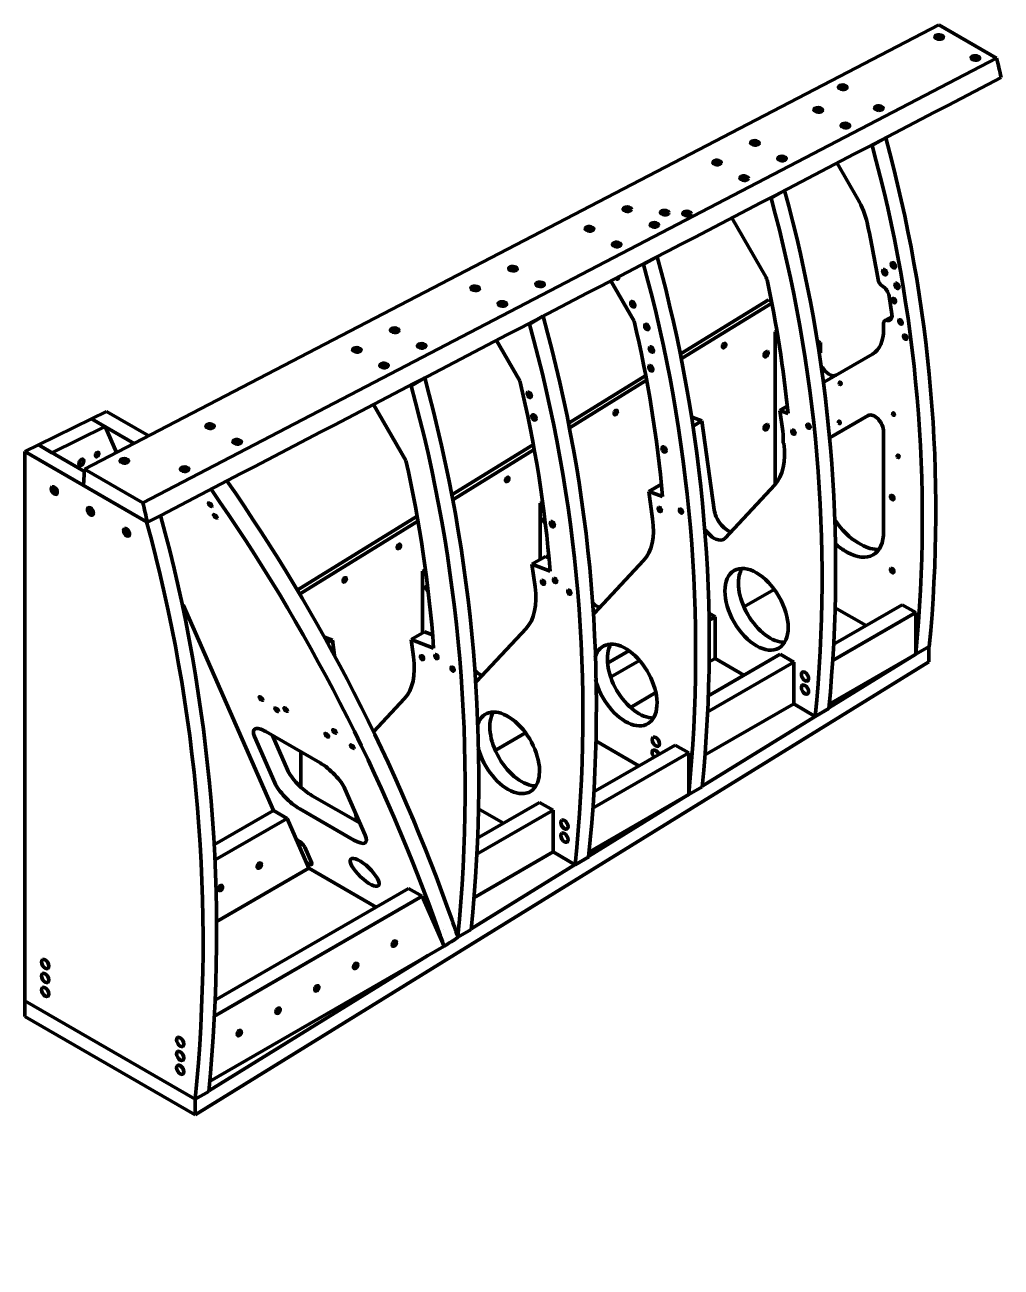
# Model space of a CAD drawing. Header units: inches. Extents: x 315 to 1225, y 14 to 674.
# Drawn here: x 800.7 to 847.4, y 124.9 to 184.5 of the extents above; entities that cross this region are included whole.
import ezdxf

# ---------------------------------------------------------------- set-up
doc = ezdxf.new("R2010")
doc.units = ezdxf.units.IN
doc.header["$LTSCALE"] = 0.03937
doc.header["$MEASUREMENT"] = 0
doc.layers.add('Visible', color=7, linetype='Continuous', lineweight=50)

msp = doc.modelspace()

# ---------------------------------------------------------------- linework, layer by layer
at = {"layer": 'Visible', "extrusion": (0.707107, 0.408248, -0.57735)}
for p, q in [((844.44161, 184.47605), (803.50756, 163.17826)), ((847.20779, 182.879), (844.44161, 184.47605)), ((806.30575, 161.56273), (847.20779, 182.879)), ((841.21262, 178.71133), (841.24589, 178.69213)), ((841.24589, 178.69213), (841.89555, 179.06721)), ((841.89549, 179.06723), (841.89555, 179.06721)), ((839.56178, 177.85093), (840.56384, 176.11529)), ((836.40339, 176.16831), (837.05305, 176.5434)), ((837.05301, 176.54342), (837.05305, 176.5434)), ((836.37013, 176.18752), (836.40339, 176.16831)), ((834.52671, 175.22675), (836.15714, 172.39514)), ((830.29764, 172.98612), (830.94728, 173.3612)), ((830.94726, 173.3612), (830.94728, 173.3612)), ((830.2644, 173.0053), (830.29764, 172.98612)), ((829.83765, 170.27583), (828.72729, 172.20419)), ((832.09784, 168.72121), (836.28271, 171.30206)), ((832.14529, 168.49191), (836.43961, 171.14025)), ((836.28271, 171.30206), (836.42399, 171.22049)), ((842.05684, 171.47153), (842.19588, 170.61173)), ((824.8235, 170.13312), (825.47314, 170.50819)), ((841.85803, 170.30209), (842.20133, 170.50031)), ((824.79027, 170.15229), (824.8235, 170.13312)), ((836.59845, 169.755), (836.6825, 169.80351)), ((836.70061, 169.696), (836.59845, 169.755)), ((836.59845, 169.755), (836.59845, 167.17838)), ((841.79569, 170.04666), (841.79569, 169.87487)), ((824.36803, 167.40986), (823.25089, 169.35)), ((838.76396, 169.25488), (838.67783, 169.30461)), ((838.69248, 169.21361), (838.76396, 169.25488)), ((838.76396, 168.7554), (838.76396, 169.25488)), ((841.2629, 168.69722), (838.95849, 167.36678)), ((819.15819, 167.18046), (819.80786, 167.55554)), ((819.80786, 167.55554), (819.80786, 167.55554)), ((826.72319, 165.40662), (830.39558, 167.67142)), ((826.76938, 165.17653), (830.43931, 167.43981)), ((819.12497, 167.19965), (819.15819, 167.18046)), ((836.59845, 167.17838), (836.59845, 162.44635)), ((818.90383, 163.60154), (817.36131, 166.28045)), ((836.82326, 165.98925), (837.17791, 166.19401)), ((803.84513, 165.59078), (801.30056, 164.34216)), ((804.56772, 165.94536), (803.84513, 165.59078)), ((804.49479, 165.2157), (803.84513, 165.59078)), ((803.84513, 165.59078), (805.88304, 164.41421)), ((804.56772, 165.94536), (806.58613, 164.78003)), ((832.65842, 165.65005), (833.08292, 165.49145)), ((837.21389, 165.84331), (836.82326, 165.98925)), ((836.96282, 164.99535), (836.82326, 165.98925)), ((839.24098, 164.70086), (841.05633, 165.74895)), ((804.49479, 165.2157), (801.95022, 163.96708)), ((805.03883, 163.97498), (804.49479, 165.2157)), ((833.08292, 165.49145), (832.71518, 165.27912)), ((833.08292, 165.49145), (833.68129, 161.22994)), ((841.79569, 164.96846), (841.79569, 160.19188)), ((821.15886, 161.97507), (825.01503, 164.35318)), ((837.00837, 164.4178), (836.97963, 164.42852)), ((801.30056, 164.34216), (800.65091, 164.02337)), ((800.65091, 164.02337), (806.48513, 160.65497)), ((800.65091, 137.6872), (800.65091, 164.02337)), ((801.30056, 164.34216), (801.95022, 163.96708)), ((803.50089, 163.07179), (801.30056, 164.34216)), ((821.20379, 161.7442), (825.05748, 164.1208)), ((803.45895, 162.40213), (803.50756, 163.17826)), ((803.50756, 163.17826), (806.30575, 161.56273)), ((803.45895, 162.40213), (806.52425, 160.63239)), ((830.54327, 162.11027), (831.15075, 162.46099)), ((831.20773, 161.86202), (830.54327, 162.11027)), ((830.72837, 160.79203), (830.54327, 162.11027)), ((834.20361, 159.87834), (836.57809, 162.42403)), ((825.33776, 161.54207), (825.45607, 161.61037)), ((825.33776, 161.54207), (825.47218, 161.49185)), ((825.33776, 161.54207), (825.33776, 158.84718)), ((813.69873, 157.37434), (819.44498, 160.9181)), ((813.81153, 157.18532), (819.48612, 160.6849)), ((840.58299, 159.64177), (840.71292, 159.56674)), ((824.94517, 158.62051), (825.59482, 158.9956)), ((825.59482, 158.9956), (825.76267, 158.93288)), ((840.06326, 159.19167), (839.93333, 159.26668)), ((825.09684, 157.53971), (824.94517, 158.62051)), ((824.94517, 158.62051), (825.81841, 158.29425)), ((830.29809, 158.79826), (827.92361, 156.2526)), ((819.70743, 158.29139), (819.84408, 158.37028)), ((819.70743, 155.32846), (819.70743, 158.29139)), ((819.70743, 158.29139), (819.86238, 158.23351)), ((835.10105, 156.57678), (836.55702, 157.41738)), ((812.56299, 146.8151), (808.23768, 156.67954)), ((842.68315, 156.67888), (839.37487, 154.76884)), ((843.33282, 156.30379), (842.68315, 156.67888)), ((833.71792, 156.10375), (833.41747, 156.27721)), ((833.42086, 155.93223), (833.71792, 156.10375)), ((833.71792, 156.10375), (833.71792, 154.10334)), ((839.33353, 153.99481), (843.33282, 156.30379)), ((839.44386, 156.54865), (840.95075, 155.67867)), ((843.33282, 156.30379), (843.33282, 154.30338)), ((824.66652, 155.54627), (822.29327, 153.00192)), ((814.99953, 155.12689), (815.38316, 154.98355)), ((815.15323, 154.85082), (815.38316, 154.98355)), ((815.48717, 154.24265), (815.38316, 154.98355)), ((819.153, 155.00835), (819.80266, 155.38343)), ((820.23665, 154.60347), (819.153, 155.00835)), ((819.26988, 154.17551), (819.153, 155.00835)), ((819.80266, 155.38343), (820.1862, 155.24012)), ((829.59394, 154.47292), (828.56772, 153.88043)), ((836.83626, 154.30338), (833.36745, 152.30065)), ((837.48592, 153.92829), (836.83626, 154.30338)), ((843.33521, 154.30481), (839.17362, 151.73382)), ((839.18826, 151.91051), (843.33282, 154.30338)), ((843.33282, 154.30341), (843.98244, 154.67848)), ((843.96052, 153.94097), (843.96052, 154.66584)), ((843.96052, 153.94097), (808.81092, 132.22586)), ((828.71517, 153.21542), (830.09615, 154.01271)), ((833.33642, 151.53258), (837.48592, 153.92829)), ((833.41084, 153.92604), (833.71792, 154.10334)), ((833.71792, 154.10334), (835.10385, 153.30317)), ((837.48592, 153.92829), (837.48592, 151.92788)), ((829.66085, 151.76098), (830.88288, 152.46652)), ((817.35813, 150.59384), (818.83956, 152.18207)), ((833.22008, 149.465), (837.48592, 151.92788)), ((837.48592, 151.92788), (838.52154, 151.32996)), ((838.5207, 151.33045), (833.10738, 147.98614)), ((838.52154, 151.32996), (839.17121, 151.70504)), ((811.65704, 150.3566), (812.63051, 148.13651)), ((814.79739, 149.09622), (812.19876, 150.59655)), ((812.50825, 150.41787), (813.23286, 148.76528)), ((823.18854, 149.6991), (824.644, 150.53939)), ((827.97141, 150.16958), (830.07312, 148.95614)), ((813.88046, 149.6256), (813.88046, 147.9343)), ((827.83462, 146.91359), (832.45519, 149.58128)), ((831.80555, 149.95635), (827.8778, 147.68867)), ((832.45519, 149.58128), (831.80555, 149.95635)), ((832.45519, 149.58128), (832.45519, 147.58087)), ((816.96154, 145.63598), (815.98807, 147.85609)), ((832.45519, 147.58091), (833.10481, 147.95595)), ((814.42354, 147.52515), (816.71268, 146.2035)), ((825.30901, 147.20578), (822.30991, 145.47426)), ((825.95865, 146.8307), (825.30901, 147.20578)), ((832.39672, 147.5471), (827.66871, 144.62617)), ((827.68563, 144.82715), (832.45519, 147.58087)), ((812.56299, 146.8151), (809.73598, 145.18293)), ((813.21263, 146.44003), (812.56299, 146.8151)), ((813.82119, 146.89636), (816.41982, 145.39606)), ((822.27671, 144.70492), (825.95865, 146.8307)), ((823.57658, 146.20558), (822.35454, 146.91112)), ((825.95865, 146.8307), (825.95865, 144.83028)), ((809.76605, 144.45014), (813.21263, 146.44003)), ((813.21263, 146.44003), (814.26255, 144.04556)), ((819.2382, 146.41816), (819.24438, 146.42173)), ((814.06035, 145.05996), (814.38485, 144.31994)), ((822.1556, 142.63459), (825.95865, 144.83028)), ((827.01636, 144.21963), (825.95865, 144.83028)), ((827.0134, 144.22133), (822.03998, 141.1488)), ((827.01636, 144.21963), (827.66603, 144.59469)), ((809.81834, 141.4797), (814.26255, 144.04556)), ((817.48447, 142.18538), (814.26255, 144.04556)), ((819.03319, 143.07953), (809.73867, 137.71335)), ((819.68283, 142.70447), (819.03319, 143.07953)), ((809.70386, 136.94309), (819.68283, 142.70447)), ((819.68283, 142.70447), (820.73274, 140.30999)), ((820.71283, 141.13057), (820.71287, 141.13055)), ((821.40026, 140.74839), (822.03716, 141.11612)), ((809.50041, 133.82502), (820.73274, 140.30999)), ((819.96127, 139.86458), (809.46298, 133.37885)), ((808.81092, 132.97601), (800.65091, 137.6872)), ((800.65091, 137.6872), (800.65091, 136.93703)), ((808.81092, 132.97601), (800.65091, 137.6872)), ((808.81092, 132.22586), (800.65091, 136.93703)), ((808.81092, 132.97601), (809.46059, 133.35107)), ((808.81092, 132.97601), (808.81092, 132.22586))]:
    msp.add_line(p, q, dxfattribs=at)
at = {"layer": 'Visible', "extrusion": (2e-16, -4e-16, -1)}
for centre, radius, start, end in [((-775.82673, 160.81073), 67.81895, 164.71243, 185.505755), ((-776.47618, 161.18578), 67.81917, 164.712451, 185.506038), ((-763.18691, 154.81245), 70.2533, 164.690875, 185.600791), ((-762.5375, 154.4374), 70.25305, 164.690851, 185.600462), ((-757.60416, 151.41641), 69.7792, 164.440552, 185.919386), ((-737.54891, 112.04466), 88.62807, 145.207097, 160.550525), ((-733.03791, 140.54617), 76.15022, 164.68845, 185.705261)]:
    msp.add_arc(centre, radius, start, end, dxfattribs=at)
at = {"layer": 'Visible', "extrusion": (2e-16, -3e-16, -1)}
for centre, radius, start, end in [((-770.59812, 158.36679), 68.89591, 164.702735, 185.548762), ((-769.94846, 157.9917), 68.89591, 164.702735, 185.548762), ((-779.61819, 160.12828), 57.87855, 167.905885, 174.333298), ((-758.25382, 151.7915), 69.7792, 164.440552, 185.919386), ((-772.27254, 156.58362), 59.17108, 166.620477, 174.882095), ((-765.72126, 153.40648), 60.29545, 166.570647, 175.3503), ((-731.91495, 143.60015), 76.52872, 166.425067, 167.140554)]:
    msp.add_arc(centre, radius, start, end, dxfattribs=at)
at = {"layer": 'Visible', "extrusion": (2e-16, -2e-16, -1)}
for centre, radius, start, end in [((-749.66567, 148.32761), 72.72991, 164.670212, 185.690483), ((-758.94856, 150.12309), 61.45163, 167.330064, 175.818908), ((-733.66797, 140.92191), 76.16978, 164.746922, 185.704283)]:
    msp.add_arc(centre, radius, start, end, dxfattribs=at)
at = {"layer": 'Visible', "extrusion": (3e-16, -4e-16, -1)}
msp.add_arc((-749.03529, 147.95545), 72.71054, 164.668411, 185.666044, dxfattribs=at)
at = {"layer": 'Visible', "extrusion": (3e-16, -3e-16, -1)}
msp.add_arc((-736.78606, 111.34096), 88.80467, 145.045043, 160.539427, dxfattribs=at)
at = {"layer": 'Visible', "extrusion": (0, -5e-16, -1)}
for centre, start_param, end_param in [((844.45787, 183.89007), 4.71238898, 10.99557429), ((846.19091, 182.88949), 4.71238898, 10.99557429), ((839.83518, 181.48489), -1.57079633, 4.71238898), ((838.66172, 180.39878), -1.57079633, 4.71238898), ((841.56823, 180.48433), 4.71238898, 10.99557429), ((839.9615, 179.64835), -1.57079633, 4.71238898), ((835.62415, 178.81835), 4.71238898, 10.99557429), ((836.92393, 178.06792), 4.71238898, 10.99557429), ((827.70464, 174.69786), -1.57079633, 4.71238898), ((829.00441, 173.94744), 4.71238898, 10.99557429), ((824.03493, 172.78853), -1.57079633, 4.71238898), ((825.3347, 172.0381), -1.57079633, 4.71238898), ((822.2261, 171.84741), 4.71238898, 10.99557429), ((823.52588, 171.09697), -1.57079633, 4.71238898), ((818.36506, 169.83851), 4.71238898, 10.99557429), ((819.66484, 169.08809), 4.71238898, 10.99557429), ((816.55624, 168.8974), -1.57079633, 4.71238898), ((817.85601, 168.14697), 4.71238898, 10.99557429), ((809.52534, 165.23925), -1.57079633, 4.71238898), ((810.82512, 164.48883), 4.71238898, 10.99557429), ((805.41493, 163.57619), 4.71238898, 10.99557429), ((808.30364, 163.17692), 4.71238898, 10.99557429)]:
    msp.add_ellipse(centre, major_axis=(-0.20295, 0.01271), ratio=0.53252911, start_param=start_param, end_param=end_param, dxfattribs=at)
at = {"layer": 'Visible', "extrusion": (0, -3e-16, -1)}
for centre in [(844.45411, 183.82993), (846.18714, 182.82935), (839.83141, 181.42476), (841.56446, 180.4242), (838.65796, 180.33864), (839.95773, 179.58822), (835.62037, 178.75822), (836.92017, 178.00779), (827.70087, 174.63773), (829.00065, 173.8873), (824.03115, 172.72839), (822.22234, 171.78728), (825.33094, 171.97797), (823.52212, 171.03684), (818.36128, 169.7784), (816.55245, 168.83727), (819.66107, 169.02795), (817.85225, 168.08684), (809.52156, 165.17912), (810.82135, 164.4287), (805.41117, 163.51606), (808.29987, 163.11679)]:
    msp.add_ellipse(centre, major_axis=(-0.11829, 0.00741), ratio=0.53252911, start_param=-0.57144325, end_param=3.71303591, dxfattribs=at)
at = {"layer": 'Visible'}
for centre, major_axis, ratio, start_param, end_param in [((833.81533, 177.87722), (-0.20295, 0.01271), 0.53252911, 3.14159265, 9.42477796), ((833.81155, 177.81708), (-0.11829, 0.00741), 0.53252911, 2.5701494, 6.85462856), ((835.1151, 177.12679), (-0.20295, 0.01271), 0.53252911, 3.14159265, 9.42477796), ((835.11134, 177.06666), (-0.11829, 0.00741), 0.53252911, 2.5701494, 6.85462856), ((829.51346, 175.63899), (-0.20295, 0.01271), 0.53252911, 3.14159265, 9.42477796), ((829.5097, 175.57886), (-0.11829, 0.00741), 0.53252911, 2.5701494, 6.85462856), ((831.30239, 175.47682), (-0.20295, 0.01271), 0.53252911, 3.14159265, 9.42477796), ((831.29863, 175.41669), (-0.11829, 0.00741), 0.53252911, 2.5701494, 6.85462856), ((832.37277, 175.42965), (-0.20295, 0.01271), 0.53252911, 3.14159265, 9.42477796), ((832.36901, 175.36953), (-0.11829, 0.00741), 0.53252911, 2.5701494, 6.85462856), ((830.81324, 174.88855), (-0.20295, 0.01271), 0.53252911, 3.14159265, 9.42477796), ((830.80947, 174.82844), (-0.11829, 0.00741), 0.53252911, 2.5701494, 6.85462856), ((828.99749, 172.41107), (-0.07178, 0.12432), 0.57735027, 1.96645958, 4.26688071), ((841.73765, 172.20527), (-0.15313, 0.26522), 0.57735027, 0.99485043, 2.35811361), ((841.73869, 171.57954), (-0.22969, 0.39783), 0.57735027, 4.13011412, 5.49970626), ((829.77708, 171.08343), (-0.07178, 0.12432), 0.57735027, 1.57079633, 7.85398163), ((842.01115, 170.03688), (-0.15313, 0.26522), 0.57735027, -0.5364058, 0.8072257), ((841.87773, 170.71975), (-0.22969, 0.39783), 0.57735027, 2.60518686, 4.13011412), ((834.15106, 169.1011), (0.05926, 0.10264), 0.57735027, 1.57079633, 7.85398163), ((839.71679, 167.29335), (-0.03262, 0.05649), 0.57735027, 1.57079633, 7.85398163), ((828.957, 165.89286), (0.05926, 0.10264), 0.57735027, 1.57079633, 7.85398163), ((842.2721, 165.81804), (-0.03262, 0.05649), 0.57735027, 1.57079633, 7.85398163), ((839.67348, 165.41797), (-0.03262, 0.05649), 0.57735027, 1.57079633, 7.85398163), ((834.44927, 165.37393), (-1.8375, 3.18264), 0.57735027, 3.31622981, 4.10162798), ((804.11361, 163.87594), (0.05926, 0.10264), 0.57735027, 1.57079633, 7.85398163), ((831.27029, 164.12492), (-0.07044, 0.122), 0.57735027, 1.57079633, 7.85398163), ((842.48864, 163.79264), (-0.03262, 0.05649), 0.57735027, 1.57079633, 7.85398163), ((803.35779, 163.50507), (0.08422, 0.14587), 0.57735027, 1.57079633, 7.85398163), ((823.76292, 162.68463), (0.05926, 0.10264), 0.57735027, 1.57079633, 7.85398163), ((834.32105, 160.9909), (-0.45938, 0.79566), 0.57735027, 0.96003532, 2.59998909), ((833.67141, 160.61583), (-0.45938, 0.79566), 0.57735027, 1.66744212, 3.31622981), ((818.56886, 159.47638), (0.05926, 0.10264), 0.57735027, 1.57079633, 7.85398163), ((835.70546, 156.46098), (-1.07188, 1.85654), 0.57735027, 1.57079633, 7.85398163), ((836.3551, 156.83607), (-1.07188, 1.85654), 0.57735027, 0.30788709, 2.83370556), ((815.97182, 157.87226), (0.05926, 0.10264), 0.57735027, 1.57079633, 7.85398163), ((828.04107, 157.36515), (-0.45938, 0.79566), 0.57735027, 2.06754674, 2.59998909), ((830.07406, 153.2065), (-1.07188, 1.85654), 0.57735027, 0.30788709, 2.83370556), ((811.8813, 144.17108), (0.07178, 0.12432), 0.57735027, 1.57079633, 7.85398163), ((816.93336, 143.85601), (-0.66345, 0.63556), 0.31903063, -1.57079633, 4.71238898), ((810.02503, 143.09935), (0.07178, 0.12432), 0.57735027, 1.57079633, 7.85398163), ((818.3515, 140.43549), (0.07178, 0.12432), 0.57735027, 1.57079633, 7.85398163), ((816.49522, 139.36377), (0.07178, 0.12432), 0.57735027, 1.57079633, 7.85398163), ((814.63892, 138.29204), (0.07178, 0.12432), 0.57735027, 1.57079633, 7.85398163), ((812.78263, 137.22031), (0.07178, 0.12432), 0.57735027, 1.57079633, 7.85398163), ((810.92635, 136.14858), (0.07178, 0.12432), 0.57735027, 1.57079633, 7.85398163)]:
    msp.add_ellipse(centre, major_axis=major_axis, ratio=ratio, start_param=start_param, end_param=end_param, dxfattribs=at)
at = {"layer": 'Visible', "extrusion": (1e-16, 1e-16, -1)}
for centre, major_axis, ratio, start_param, end_param in [((839.33884, 175.40805), (-1.225, 2.12176), 0.57735027, 1.57079633, 2.0773806), ((841.36258, 165.21852), (-0.30625, 0.53044), 0.57735027, 0, 2.35619449), ((811.97029, 152.18407), (-0.08558, 0.08199), 0.31903063, 3.14159265, 9.42477796), ((812.71838, 151.64775), (-0.08558, 0.08199), 0.31903063, 3.14159265, 9.42477796), ((813.14872, 151.65545), (-0.08558, 0.08199), 0.31903063, 3.14159265, 9.42477796), ((815.48978, 150.60401), (-0.08558, 0.08199), 0.31903063, 3.14159265, 9.42477796), ((815.11973, 150.42338), (-0.08558, 0.08199), 0.31903063, 3.14159265, 9.42477796), ((816.33938, 149.87626), (-0.08558, 0.08199), 0.31903063, 3.14159265, 9.42477796)]:
    msp.add_ellipse(centre, major_axis=major_axis, ratio=ratio, start_param=start_param, end_param=end_param, dxfattribs=at)
at = {"layer": 'Visible', "extrusion": (-1e-16, 0, -1)}
for centre, major_axis in [((841.84329, 172.62054), (-0.07178, 0.12432)), ((842.2656, 172.94882), (-0.07178, 0.12432)), ((842.43459, 171.96462), (-0.07178, 0.12432)), ((830.44828, 169.99137), (-0.07178, 0.12432)), ((830.66888, 168.91335), (-0.07178, 0.12432)), ((831.06888, 161.24517), (-0.05513, 0.09548)), ((832.08381, 161.17129), (-0.05513, 0.09548))]:
    msp.add_ellipse(centre, major_axis=major_axis, ratio=0.57735027, dxfattribs=at)
at = {"layer": 'Visible', "extrusion": (-1e-16, -1e-16, -1)}
for centre, major_axis, ratio, start_param, end_param in [((836.00371, 172.30727), (-0.15313, 0.26522), 0.57735027, 1.57280808, 2.08100111), ((839.97665, 170.92508), (-1.28625, 2.22785), 0.57735027, 2.35619449, 3.14159265), ((809.53124, 161.47523), (-0.08404, 0.0805), 0.31903063, 3.14159265, 9.42477796), ((809.7746, 160.9202), (-0.08404, 0.0805), 0.31903063, 3.14159265, 9.42477796), ((840.58299, 161.7422), (-1.28625, 2.22785), 0.57735027, 3.92699082, 4.59634577), ((839.93333, 161.36712), (-1.28625, 2.22785), 0.57735027, 3.92699082, 4.18225149), ((812.52326, 149.85651), (-0.8846, 0.84741), 0.31903063, -0.65503061, 0.91576572), ((814.16829, 144.44495), (-0.22115, 0.21185), 0.31903063, 2.48656205, 4.58095715)]:
    msp.add_ellipse(centre, major_axis=major_axis, ratio=ratio, start_param=start_param, end_param=end_param, dxfattribs=at)
at = {"layer": 'Visible', "extrusion": (1e-16, 1e-16, -1)}
for centre, major_axis in [((842.2812, 171.25979), (-0.05926, 0.10264)), ((842.59974, 170.23657), (-0.05926, 0.10264)), ((842.82763, 169.50453), (-0.05926, 0.10264)), ((830.88109, 150.11501), (-0.1225, 0.21218))]:
    msp.add_ellipse(centre, major_axis=major_axis, ratio=0.57735027, dxfattribs=at)
at = {"layer": 'Visible', "extrusion": (0, -4e-16, -1)}
msp.add_ellipse((837.46465, 172.54719), major_axis=(-3.0625, 5.30441), ratio=0.57735027, start_param=2.33436695, end_param=2.35619449, dxfattribs=at)
at = {"layer": 'Visible', "extrusion": (2e-16, -1e-16, -1)}
for centre in [(836.16535, 168.68917), (836.16535, 165.18843)]:
    msp.add_ellipse(centre, major_axis=(0.07178, 0.12432), ratio=0.57735027, dxfattribs=at)
at = {"layer": 'Visible', "extrusion": (-2e-16, -1e-16, -1)}
msp.add_ellipse((830.64174, 168.01569), major_axis=(-0.07178, 0.12432), ratio=0.57735027, dxfattribs=at)
at = {"layer": 'Visible', "extrusion": (0, 0, -1)}
for centre, major_axis, ratio, start_param, end_param in [((839.19706, 168.21177), (-0.30625, 0.53044), 0.57735027, 3.14159265, 4.8139026), ((835.25675, 165.63278), (-1.225, 2.12176), 0.57735027, 2.18155733, 2.46113669), ((840.58299, 162.50521), (-1.28625, 2.22785), 0.57735027, -0.04416293, 0), ((819.92399, 157.46346), (-0.05513, 0.09548), 0.57735027, 3.27259116, 7.42821168), ((827.39141, 156.99007), (-0.45938, 0.79566), 0.57735027, 2.96695549, 3.05853206), ((817.9671, 146.21653), (-1.07187, 1.85654), 0.57735027, -1.22017631, -0.98182712), ((817.9671, 146.21653), (-1.07187, 1.85654), 0.57735027, 1.67899094, 1.89545755), ((813.84381, 145.18499), (-0.22115, 0.21185), 0.31903063, 0.39216694, 2.48656205), ((816.09532, 146.13609), (-0.8846, 0.84741), 0.31903063, 2.48656205, 4.05735837)]:
    msp.add_ellipse(centre, major_axis=major_axis, ratio=ratio, start_param=start_param, end_param=end_param, dxfattribs=at)
at = {"layer": 'Visible', "extrusion": (1e-16, 0, -1)}
for centre, major_axis in [((824.81793, 166.74069), (-0.07178, 0.12432)), ((825.03853, 165.66269), (-0.07178, 0.12432)), ((825.92153, 160.542), (-0.07178, 0.12432)), ((826.50004, 146.14307), (-0.1225, 0.21218)), ((826.50004, 145.51793), (-0.1225, 0.21218)), ((801.62539, 139.45839), (-0.1225, 0.21218)), ((801.62539, 138.79158), (-0.1225, 0.21218)), ((801.62539, 138.12479), (-0.1225, 0.21218)), ((808.09558, 135.72283), (-0.1225, 0.21218)), ((808.09558, 135.05602), (-0.1225, 0.21218)), ((808.09558, 134.38921), (-0.1225, 0.21218))]:
    msp.add_ellipse(centre, major_axis=major_axis, ratio=0.57735027, dxfattribs=at)
at = {"layer": 'Visible', "extrusion": (0, 0, -1)}
for centre, major_axis in [((837.47524, 164.95215), (-0.05513, 0.09548)), ((838.19542, 165.23876), (-0.05513, 0.09548)), ((802.05849, 162.15419), (-0.10167, 0.17611)), ((842.20713, 161.81756), (-0.05926, 0.10264)), ((803.79089, 161.15399), (-0.10167, 0.17611)), ((805.52332, 160.15378), (-0.10167, 0.17611)), ((842.20713, 158.31683), (-0.05926, 0.10264)), ((825.47073, 157.75545), (-0.05513, 0.09548)), ((826.05606, 157.84208), (-0.05513, 0.09548)), ((826.73189, 157.28424), (-0.05512, 0.09548)), ((819.67856, 154.14328), (-0.05513, 0.09548)), ((820.3654, 154.19199), (-0.05512, 0.09548)), ((821.14271, 153.59623), (-0.05513, 0.09548)), ((838.02729, 153.24066), (-0.1225, 0.21218)), ((838.02729, 152.61552), (-0.1225, 0.21218))]:
    msp.add_ellipse(centre, major_axis=major_axis, ratio=0.57735027, dxfattribs=at)
at = {"layer": 'Visible', "extrusion": (1e-16, 0, -1)}
for centre, major_axis, start_param, end_param in [((802.10882, 162.18326), (-0.05926, 0.10264), 2.33837085, 7.08640711), ((803.84123, 161.18305), (-0.05926, 0.10264), 2.33837085, 7.08640711), ((825.55432, 160.71414), (-0.05513, 0.09548), 3.53357598, 7.16193884), ((828.16928, 161.74818), (-1.8375, 3.18264), 2.18155733, 2.96695549), ((805.57365, 160.18285), (-0.05926, 0.10264), 2.33837085, 7.08640711), ((840.06326, 161.19209), (-1.225, 2.12176), 2.35619449, 3.92699082), ((840.71292, 161.56717), (-1.225, 2.12176), 3.40996774, 3.92699082), ((823.79408, 149.58074), (-1.07188, 1.85654), -0.47480191, 5.14338007), ((824.44373, 149.95582), (-1.07188, 1.85654), 3.44947974, 5.97529822)]:
    msp.add_ellipse(centre, major_axis=major_axis, ratio=0.57735027, start_param=start_param, end_param=end_param, dxfattribs=at)
at = {"layer": 'Visible', "extrusion": (3e-16, -5e-16, -1)}
for centre in [(822.53771, 158.49617), (816.71074, 155.13197)]:
    msp.add_ellipse(centre, major_axis=(-1.8375, 3.18264), ratio=0.57735027, start_param=2.18166156, end_param=2.96695549, dxfattribs=at)
at = {"layer": 'Visible', "extrusion": (-1e-16, 0, -1)}
msp.add_ellipse((829.42442, 152.83142), major_axis=(-1.07188, 1.85654), ratio=0.57735027, start_param=-0.50059639, end_param=5.16905034, dxfattribs=at)
at = {"layer": 'Visible', "extrusion": (4e-16, 2e-16, -1)}
for centre, start_param, end_param in [((822.41072, 154.11447), 3.68319621, 4.193134), ((821.76107, 153.73939), 2.96695549, 3.02842064)]:
    msp.add_ellipse(centre, major_axis=(-0.45937, 0.79566), ratio=0.57735027, start_param=start_param, end_param=end_param, dxfattribs=at)
at = {"layer": 'Visible', "extrusion": (-3e-16, -2e-16, -1)}
msp.add_ellipse((830.88109, 149.48987), major_axis=(-0.1225, 0.21218), ratio=0.57735027, start_param=4.47238131, end_param=8.0939893, dxfattribs=at)
at = {"layer": 'Visible', "extrusion": (-2e-16, -2e-16, -1)}
for centre, start_param, end_param in [((815.12187, 148.35619), 0.91576572, 2.48656205), ((814.09906, 148.26518), 4.05735837, 5.6281547), ((813.49672, 147.6364), 4.05735837, 5.6281547)]:
    msp.add_ellipse(centre, major_axis=(-0.8846, 0.84741), ratio=0.31903063, start_param=start_param, end_param=end_param, dxfattribs=at)
at = {"layer": 'Visible', "extrusion": (-2e-16, -6e-16, -1)}
msp.add_ellipse((819.04042, 143.44419), major_axis=(-3.97532, 10.38201), ratio=0.11700103, start_param=1.79827797, end_param=1.8797942, dxfattribs=at)
at = {"layer": 'Visible', "extrusion": (0, -7e-16, -1)}
msp.add_ellipse((818.44454, 142.8089), major_axis=(-3.96816, 10.36601), ratio=0.11685066, start_param=1.79785645, end_param=1.8587147, dxfattribs=at)
at = {"layer": 'Visible'}
for points in [[(847.42524, 181.94926), (847.35547, 182.25749), (847.28299, 182.5674), (847.2078, 182.87899)], [(841.00436, 174.99701), (841.19971, 174.09623), (841.37348, 173.19116), (841.52584, 172.27558)]]:
    msp.add_open_spline(points, degree=3, dxfattribs=at)
at = {"layer": 'Visible', "extrusion": (1.9842e-08, -3.80712e-08, -1)}
msp.add_open_spline([(806.52425, 160.63239), (813.3411, 164.18519), (820.15794, 167.738), (833.79161, 174.84362), (840.60843, 178.39644), (847.42524, 181.94926)], degree=3, knots=[-123.75200156, -123.75200156, -123.75200156, -123.75200156, -61.87600078, -61.87600078, 0, 0, 0, 0], dxfattribs=at)
at = {"layer": 'Visible', "extrusion": (-6.29183e-09, 1.00939e-08, -1)}
msp.add_open_spline([(821.4065, 140.73007), (821.18205, 140.58998), (820.95746, 140.44995), (820.73274, 140.31)], degree=3, dxfattribs=at)

doc.saveas('drawing.dxf')
